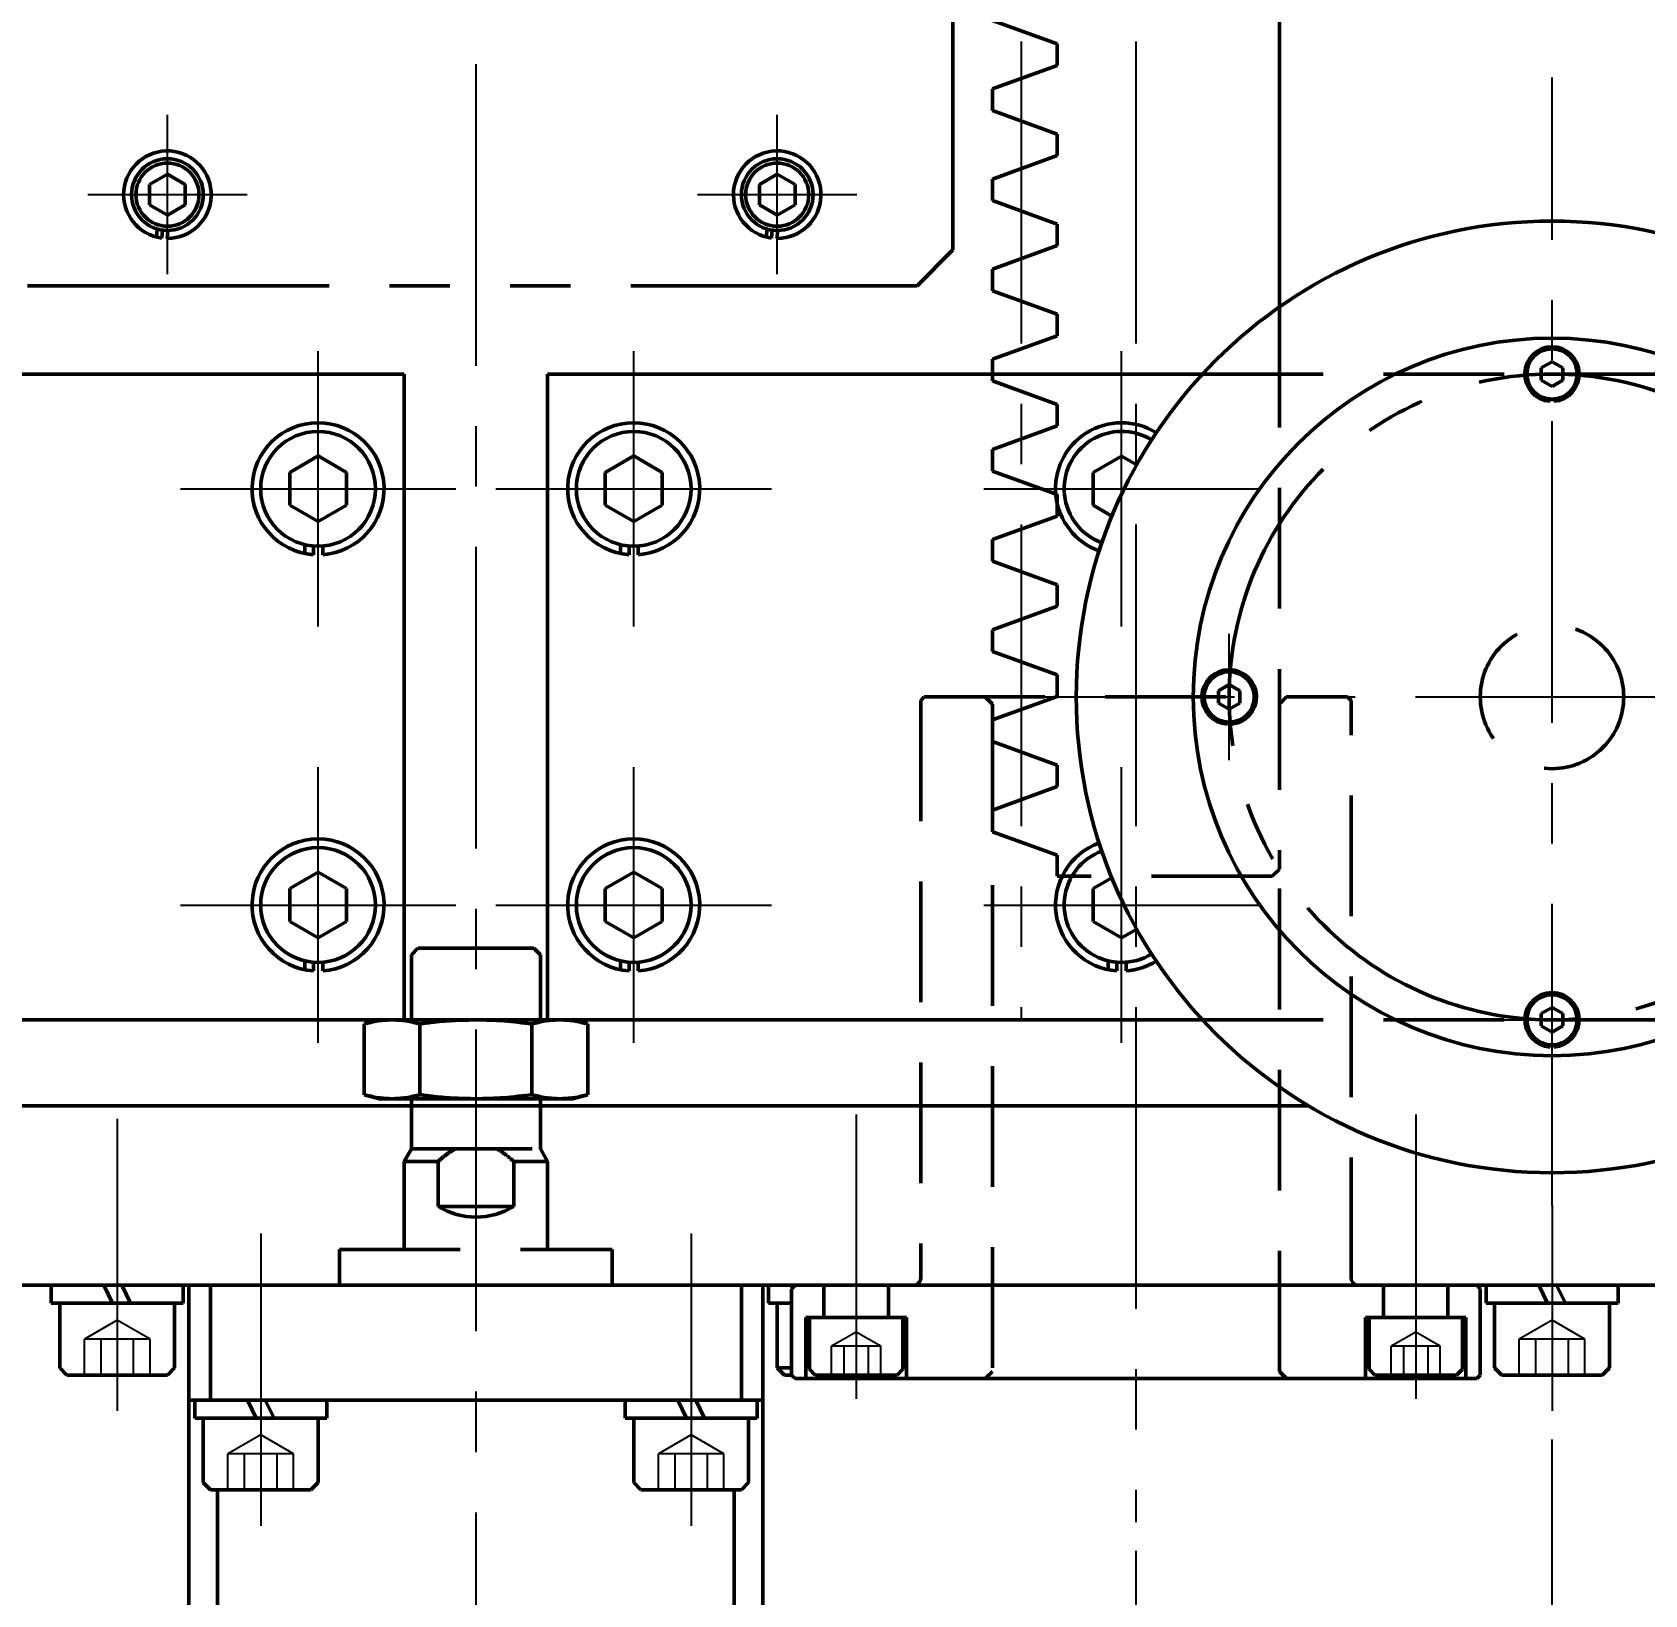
# Model space of a CAD drawing. Header units: millimetres. Extents: x 541 to 1553, y -2294 to 1811.
# Drawn here: x 973 to 1197.8, y 900.4 to 1118.2 of the extents above; entities that cross this region are included whole.
import ezdxf

# ---------------------------------------------------------------- set-up
doc = ezdxf.new("R2010")
doc.units = ezdxf.units.MM
doc.header["$LTSCALE"] = 1.324409
for name, pattern in [('CENTER', [50.8, 31.75, -6.35, 6.35, -6.35]), ('DASHED', [19.05, 12.7, -6.35]), ('PHANTOM', [63.5, 31.75, -6.35, 6.35, -6.35, 6.35, -6.35])]:
    doc.linetypes.add(name, pattern=pattern)
for name, color, linetype in [('NoLayerName_001', 7, 'Continuous'), ('NoLayerName_002', 7, 'Continuous'), ('NoLayerName_003', 7, 'Continuous')]:
    doc.layers.add(name, color=color, linetype=linetype)
doc.styles.get("Standard").update_dxf_attribs({"font": 'txt', "bigfont": 'extfont2'})
doc.dimstyles.get("Standard").update_dxf_attribs({"dimtxt": 2.5, "dimasz": 2.5, "dimexe": 1.25, "dimexo": 0.625, "dimtad": 1, "dimdec": 3, "dimzin": 0, "dimdsep": 46, "dimtxsty": 'Standard', "dimcen": 2.5, "dimadec": 0, "dimazin": 0, "dimtfac": 0.75, "dimtdec": 3, "dimtmove": 0, "dimatfit": 3, "dimfxl": 1, "dimarcsym": 0})

# ---------------------------------------------------------------- blocks, each defined once
blk = doc.blocks.new('_OPEN30')
at = {"color": 0, "linetype": 'ByBlock', "lineweight": -2}
for p, q in [((-1, 0.267949), (0, 0)), ((0, 0), (-1, -0.267949)), ((0, 0), (-1, 0))]:
    blk.add_line(p, q, dxfattribs=at)
blk = doc.blocks.new('*D535')
at = {"layer": 'Defpoints', "color": 0}
for p in [(884.86, 926.02), (1184.86, 926.02), (884.86, 556.48)]:
    blk.add_point(p, dxfattribs=at)
at = {"layer": 'NoLayerName_001', "color": 0, "linetype": 'Continuous', "lineweight": 25}
for p, q in [((884.86, 922.02), (884.86, 552.48)), ((1184.86, 922.02), (1184.86, 552.48)), ((1172.86, 556.48), (896.86, 556.48))]:
    blk.add_line(p, q, dxfattribs=at)
at = {"layer": 'NoLayerName_001', "color": 0, "lineweight": 25, "xscale": 12, "yscale": 12, "zscale": 12, "rotation": 180}
blk.add_blockref('_OPEN30', (884.86, 556.48), dxfattribs=at)
at = {"layer": 'NoLayerName_001', "color": 0, "lineweight": 25, "xscale": 12, "yscale": 12, "zscale": 12}
blk.add_blockref('_OPEN30', (1184.86, 556.48), dxfattribs=at)
at = {"layer": 'NoLayerName_001', "color": 2, "lineweight": 50, "insert": (1034.86, 572.48), "char_height": 24, "attachment_point": 5}
blk.add_mtext('\\W0.8000;\\T0.8750;300', dxfattribs=at)
blk = doc.blocks.new('*D536')
at = {"layer": 'Defpoints', "color": 0}
for p in [(942.86, 930.52), (1126.86, 910.52), (942.86, 613.26)]:
    blk.add_point(p, dxfattribs=at)
at = {"layer": 'NoLayerName_001', "color": 0, "linetype": 'Continuous', "lineweight": 25}
for p, q in [((942.86, 926.52), (942.86, 609.26)), ((1126.86, 906.52), (1126.86, 609.26)), ((1114.86, 613.26), (954.86, 613.26))]:
    blk.add_line(p, q, dxfattribs=at)
at = {"layer": 'NoLayerName_001', "color": 0, "lineweight": 25, "xscale": 12, "yscale": 12, "zscale": 12, "rotation": 180}
blk.add_blockref('_OPEN30', (942.86, 613.26), dxfattribs=at)
at = {"layer": 'NoLayerName_001', "color": 0, "lineweight": 25, "xscale": 12, "yscale": 12, "zscale": 12}
blk.add_blockref('_OPEN30', (1126.86, 613.26), dxfattribs=at)
at = {"layer": 'NoLayerName_001', "color": 2, "lineweight": 50, "insert": (1034.86, 629.26), "char_height": 24, "attachment_point": 5}
blk.add_mtext('\\W0.8000;\\T0.8750;184', dxfattribs=at)
blk = doc.blocks.new('*D537')
at = {"layer": 'Defpoints', "color": 0}
for p in [(834.86, 985.52), (1234.86, 985.52), (834.86, 501.28)]:
    blk.add_point(p, dxfattribs=at)
at = {"layer": 'NoLayerName_001', "color": 0, "linetype": 'Continuous', "lineweight": 25}
for p, q in [((834.86, 981.52), (834.86, 497.28)), ((1234.86, 981.52), (1234.86, 497.28)), ((1222.86, 501.28), (846.86, 501.28))]:
    blk.add_line(p, q, dxfattribs=at)
at = {"layer": 'NoLayerName_001', "color": 0, "lineweight": 25, "xscale": 12, "yscale": 12, "zscale": 12}
for p, rotation in [((834.86, 501.28), 180), ((1234.86, 501.28), 360)]:
    blk.add_blockref('_OPEN30', p, dxfattribs=dict(at, rotation=rotation))
at = {"layer": 'NoLayerName_001', "color": 2, "lineweight": 50, "insert": (1034.86, 517.28), "char_height": 24, "attachment_point": 5}
blk.add_mtext('\\W0.8000;\\T0.8750;400', dxfattribs=at)
blk = doc.blocks.new('*D540')
at = {"layer": 'Defpoints', "color": 0}
for p in [(764.86, 943.52), (1304.86, 943.52), (764.86, 446.15)]:
    blk.add_point(p, dxfattribs=at)
at = {"layer": 'NoLayerName_001', "color": 0, "linetype": 'Continuous', "lineweight": 25}
for p, q in [((764.86, 939.52), (764.86, 442.15)), ((1304.86, 939.52), (1304.86, 442.15)), ((1292.86, 446.15), (776.86, 446.15))]:
    blk.add_line(p, q, dxfattribs=at)
at = {"layer": 'NoLayerName_001', "color": 0, "lineweight": 25, "xscale": 12, "yscale": 12, "zscale": 12}
for p, rotation in [((764.86, 446.15), 180), ((1304.86, 446.15), 360)]:
    blk.add_blockref('_OPEN30', p, dxfattribs=dict(at, rotation=rotation))
at = {"layer": 'NoLayerName_001', "color": 2, "lineweight": 50, "insert": (1034.86, 462.15), "char_height": 24, "attachment_point": 5}
blk.add_mtext('\\W0.8000;\\T0.8750;540', dxfattribs=at)
blk = doc.blocks.new('*D543')
at = {"layer": 'Defpoints', "color": 0}
for p in [(1310.86, 943.52), (1053.86, 694.52), (1496.08, 694.52)]:
    blk.add_point(p, dxfattribs=at)
at = {"layer": 'NoLayerName_001', "color": 0, "linetype": 'Continuous', "lineweight": 25}
for p, q in [((1314.86, 943.52), (1500.08, 943.52)), ((1496.08, 931.52), (1496.08, 706.52)), ((1057.86, 694.52), (1500.08, 694.52))]:
    blk.add_line(p, q, dxfattribs=at)
at = {"layer": 'NoLayerName_001', "color": 0, "lineweight": 25, "xscale": 12, "yscale": 12, "zscale": 12}
for p, rotation in [((1496.08, 943.52), 90), ((1496.08, 694.52), 270)]:
    blk.add_blockref('_OPEN30', p, dxfattribs=dict(at, rotation=rotation))
at = {"layer": 'NoLayerName_001', "color": 2, "lineweight": 50, "insert": (1480.08, 819.02), "char_height": 24, "attachment_point": 5, "rotation": 90}
blk.add_mtext('\\W0.8000;\\T0.8750;249', dxfattribs=at)
blk = doc.blocks.new('*D550')
at = {"layer": 'Defpoints', "color": 0}
for p in [(1339.86, 1225.52), (1548.89, 1225.52), (1053.86, 694.52)]:
    blk.add_point(p, dxfattribs=at)
at = {"layer": 'NoLayerName_001', "color": 0, "linetype": 'Continuous', "lineweight": 25}
for p, q in [((1343.86, 1225.52), (1552.89, 1225.52)), ((1548.89, 706.52), (1548.89, 1213.52)), ((1057.86, 694.52), (1552.89, 694.52))]:
    blk.add_line(p, q, dxfattribs=at)
at = {"layer": 'NoLayerName_001', "color": 0, "lineweight": 25, "xscale": 12, "yscale": 12, "zscale": 12}
for p, rotation in [((1548.89, 1225.52), 90), ((1548.89, 694.52), 270)]:
    blk.add_blockref('_OPEN30', p, dxfattribs=dict(at, rotation=rotation))
at = {"layer": 'NoLayerName_001', "color": 2, "lineweight": 50, "insert": (1532.89, 960.02), "char_height": 24, "attachment_point": 5, "rotation": 90}
blk.add_mtext('\\W0.8000;\\T0.8750;531', dxfattribs=at)
blk = doc.blocks.new('JZB_0052')
at = {"layer": 'NoLayerName_001', "color": 7, "linetype": 'Continuous', "lineweight": 50}
for p, q in [((7.34, 0.17), (7.34, 1.4)), ((8.56, 0), (8.56, 1.2)), ((9.84, 0), (9.84, 1.2))]:
    blk.add_line(p, q, dxfattribs=at)
blk.add_arc((9.2, 9.18), 9.2, 273.9911, 266.0089, dxfattribs=at)
blk = doc.blocks.new('JZB_0053')
at = {"layer": 'NoLayerName_001', "color": 7, "linetype": 'Continuous', "lineweight": 50}
for p, q in [((7.34, 0.17), (7.34, 1.4)), ((8.56, 0), (8.56, 1.2)), ((9.84, 0), (9.84, 1.2))]:
    blk.add_line(p, q, dxfattribs=at)
for start, end in [(109.8051, 266.0089), (273.9911, 301.7869)]:
    blk.add_arc((9.2, 9.18), 9.2, start, end, dxfattribs=at)
blk = doc.blocks.new('JZB_0054')
at = {"layer": 'NoLayerName_001', "color": 7, "linetype": 'Continuous', "lineweight": 50}
for p, q in [((7.34, 0.17), (7.34, 1.4)), ((8.56, 0), (8.56, 1.2)), ((9.84, 0), (9.84, 1.2))]:
    blk.add_line(p, q, dxfattribs=at)
blk.add_arc((9.2, 9.18), 9.2, 273.9911, 266.0089, dxfattribs=at)
blk = doc.blocks.new('JZB_0055')
at = {"layer": 'NoLayerName_001', "color": 7, "linetype": 'Continuous', "lineweight": 50}
blk.add_arc((9.2, 8.66), 9.2, 58.2131, 250.1949, dxfattribs=at)
blk = doc.blocks.new('JZB_0057')
at = {"layer": 'NoLayerName_001', "color": 7, "linetype": 'Continuous', "lineweight": 50}
for p, q in [((7.34, 0.17), (7.34, 1.4)), ((8.56, 0), (8.56, 1.2)), ((9.84, 0), (9.84, 1.2))]:
    blk.add_line(p, q, dxfattribs=at)
blk.add_arc((9.2, 9.18), 9.2, 273.9911, 266.0089, dxfattribs=at)
blk = doc.blocks.new('JZB_0059')
at = {"layer": 'NoLayerName_001', "color": 7, "linetype": 'Continuous', "lineweight": 50}
for p, q in [((7.34, 0.17), (7.34, 1.4)), ((8.56, 0), (8.56, 1.2)), ((9.84, 0), (9.84, 1.2))]:
    blk.add_line(p, q, dxfattribs=at)
blk.add_arc((9.2, 9.18), 9.2, 273.9911, 266.0089, dxfattribs=at)
blk = doc.blocks.new('JZB_0061')
at = {"layer": 'NoLayerName_001', "color": 7, "linetype": 'Continuous', "lineweight": 50}
for p, q in [((0, 2.5), (0, 0)), ((0, 0), (3.2, 0))]:
    blk.add_line(p, q, dxfattribs=at)
blk = doc.blocks.new('JZB_0062')
at = {"layer": 'NoLayerName_001', "color": 7, "linetype": 'Continuous', "lineweight": 50}
for p, q in [((0, 10), (0, 1)), ((0, 1), (2, 1)), ((0, 1), (1, 0)), ((1, 0), (2, 0))]:
    blk.add_line(p, q, dxfattribs=at)
blk = doc.blocks.new('JZB_0067')
at = {"layer": 'NoLayerName_001', "color": 7, "linetype": 'Continuous', "lineweight": 50}
for p, q in [((8, 12.58), (4.04, 10.29)), ((11.96, 10.29), (8, 12.58)), ((4.04, 10.29), (4.04, 5.71)), ((11.96, 5.71), (11.96, 10.29)), ((4.04, 5.71), (8, 3.43)), ((8, 3.43), (11.96, 5.71))]:
    blk.add_line(p, q, dxfattribs=at)
blk.add_circle((8, 8), 8, dxfattribs=at)
blk = doc.blocks.new('JZB_0068')
at = {"layer": 'NoLayerName_001', "color": 7, "linetype": 'Continuous', "lineweight": 50}
for p, q in [((8, 12.58), (4.04, 10.29)), ((11.96, 10.29), (8, 12.58)), ((4.04, 10.29), (4.04, 5.71)), ((11.96, 5.71), (11.96, 10.29)), ((4.04, 5.71), (8, 3.43)), ((8, 3.43), (11.96, 5.71))]:
    blk.add_line(p, q, dxfattribs=at)
blk.add_circle((8, 8), 8, dxfattribs=at)
blk = doc.blocks.new('JZB_0069')
at = {"layer": 'NoLayerName_001', "color": 7, "linetype": 'Continuous', "lineweight": 50}
for p, q in [((8, 12.58), (4.04, 10.29)), ((11.96, 10.29), (8, 12.58)), ((4.04, 10.29), (4.04, 5.71)), ((11.96, 5.71), (11.96, 10.29)), ((4.04, 5.71), (8, 3.43)), ((8, 3.43), (11.96, 5.71))]:
    blk.add_line(p, q, dxfattribs=at)
blk.add_circle((8, 8), 8, dxfattribs=at)
blk = doc.blocks.new('JZB_0070')
at = {"layer": 'NoLayerName_001', "color": 7, "linetype": 'Continuous', "lineweight": 50}
for p, q in [((8, 12.58), (4.04, 10.29)), ((11.96, 10.29), (8, 12.58)), ((4.04, 10.29), (4.04, 5.71)), ((11.96, 5.71), (11.96, 10.29)), ((4.04, 5.71), (8, 3.43)), ((8, 3.43), (11.96, 5.71))]:
    blk.add_line(p, q, dxfattribs=at)
blk.add_circle((8, 8), 8, dxfattribs=at)
blk = doc.blocks.new('JZB_0071')
at = {"layer": 'NoLayerName_001', "color": 7, "linetype": 'Continuous', "lineweight": 50}
for p, q in [((8, 12.09), (4.04, 9.8)), ((10.11, 10.87), (8, 12.09)), ((4.04, 9.8), (4.04, 5.23)), ((4.04, 5.23), (6.66, 3.72))]:
    blk.add_line(p, q, dxfattribs=at)
blk.add_arc((8, 7.52), 8, 58.4263, 249.9816, dxfattribs=at)
blk = doc.blocks.new('JZB_0072')
at = {"layer": 'NoLayerName_001', "color": 7, "linetype": 'Continuous', "lineweight": 50}
for p, q in [((6.66, 11.8), (4.04, 10.29)), ((4.04, 10.29), (4.04, 5.71)), ((4.04, 5.71), (8, 3.43)), ((8, 3.43), (10.11, 4.65))]:
    blk.add_line(p, q, dxfattribs=at)
blk.add_arc((8, 8), 8, 110.0184, 301.5737, dxfattribs=at)
blk = doc.blocks.new('JZB_0097')
at = {"layer": 'NoLayerName_001', "color": 7, "linetype": 'Continuous', "lineweight": 50}
for p, q in [((3.06, 0.06), (3.06, 0.37)), ((3.54, 0), (3.54, 0.3)), ((4.06, 0), (4.06, 0.3))]:
    blk.add_line(p, q, dxfattribs=at)
blk.add_arc((3.8, 3.79), 3.8, 273.8649, 266.1351, dxfattribs=at)
blk = doc.blocks.new('JZB_0104')
at = {"layer": 'NoLayerName_001', "color": 7, "linetype": 'Continuous', "lineweight": 50}
for p, q in [((3.5, 5.22), (2.01, 4.36)), ((4.99, 4.36), (3.5, 5.22)), ((2.01, 4.36), (2.01, 2.64)), ((2.01, 2.64), (3.5, 1.78)), ((3.5, 1.78), (4.99, 2.64)), ((4.99, 2.64), (4.99, 4.36))]:
    blk.add_line(p, q, dxfattribs=at)
blk.add_circle((3.5, 3.5), 3.5, dxfattribs=at)
blk = doc.blocks.new('JZB_0108')
at = {"layer": 'NoLayerName_001', "color": 7, "linetype": 'Continuous', "lineweight": 50}
for p, q in [((3.06, 0.06), (3.06, 0.37)), ((3.54, 0), (3.54, 0.3)), ((4.06, 0), (4.06, 0.3))]:
    blk.add_line(p, q, dxfattribs=at)
blk.add_arc((3.8, 3.79), 3.8, 273.8649, 266.1351, dxfattribs=at)
blk = doc.blocks.new('JZB_0110')
at = {"layer": 'NoLayerName_001', "color": 7, "linetype": 'Continuous', "lineweight": 50}
for p, q in [((3.06, 0.06), (3.06, 0.37)), ((3.54, 0), (3.54, 0.3)), ((4.06, 0), (4.06, 0.3))]:
    blk.add_line(p, q, dxfattribs=at)
blk.add_arc((3.8, 3.79), 3.8, 273.8649, 266.1351, dxfattribs=at)
blk = doc.blocks.new('JZB_0111')
at = {"layer": 'NoLayerName_001', "color": 7, "linetype": 'Continuous', "lineweight": 50}
for p, q in [((3.5, 5.22), (2.01, 4.36)), ((4.99, 4.36), (3.5, 5.22)), ((2.01, 4.36), (2.01, 2.64)), ((2.01, 2.64), (3.5, 1.78)), ((3.5, 1.78), (4.99, 2.64)), ((4.99, 2.64), (4.99, 4.36))]:
    blk.add_line(p, q, dxfattribs=at)
blk.add_circle((3.5, 3.5), 3.5, dxfattribs=at)
blk = doc.blocks.new('JZB_0112')
at = {"layer": 'NoLayerName_001', "color": 7, "linetype": 'Continuous', "lineweight": 50}
for p, q in [((3.5, 5.22), (2.01, 4.36)), ((4.99, 4.36), (3.5, 5.22)), ((2.01, 4.36), (2.01, 2.64)), ((2.01, 2.64), (3.5, 1.78)), ((3.5, 1.78), (4.99, 2.64)), ((4.99, 2.64), (4.99, 4.36))]:
    blk.add_line(p, q, dxfattribs=at)
blk.add_circle((3.5, 3.5), 3.5, dxfattribs=at)
blk = doc.blocks.new('JZB_0114')
at = {"layer": 'NoLayerName_001', "color": 7, "linetype": 'Continuous', "lineweight": 50}
blk.add_circle((50, 50), 50, dxfattribs=at)
blk = doc.blocks.new('JZB_0147')
at = {"layer": 'NoLayerName_001', "color": 7, "linetype": 'Continuous', "lineweight": 50}
for p, q in [((386.11, 25), (153.89, 25)), ((540, 0), (0, 0))]:
    blk.add_line(p, q, dxfattribs=at)
blk = doc.blocks.new('JZB_0152')
at = {"layer": 'NoLayerName_002', "color": 7, "linetype": 'Continuous', "lineweight": 50}
blk.add_circle((66.31, 66.31), 66.31, dxfattribs=at)
blk = doc.blocks.new('JZB_0161')
at = {"layer": 'NoLayerName_003', "color": 7, "linetype": 'Continuous', "lineweight": 50}
for p, q in [((40, 79.35), (40, 370.65)), ((0, 119.29), (9, 116.01)), ((9, 116.01), (9, 113.01)), ((0, 109.74), (9, 113.01)), ((0, 109.74), (0, 106.72)), ((0, 106.72), (9, 103.45)), ((9, 103.45), (9, 100.45)), ((0, 97.17), (9, 100.45)), ((0, 97.17), (0, 94.16)), ((0, 94.16), (9, 90.88)), ((9, 90.88), (9, 87.89)), ((0, 84.61), (9, 87.89)), ((0, 84.61), (0, 81.6)), ((0, 81.6), (9, 78.32)), ((9, 78.32), (9, 75.32)), ((0, 72.05), (9, 75.32)), ((0, 70), (0, 72.05))]:
    blk.add_line(p, q, dxfattribs=at)
at = {"layer": 'NoLayerName_003', "color": 3, "linetype": 'DASHED', "lineweight": 50}
for p, q in [((40, 79.35), (40, 1)), ((0, 70), (0, 69.03)), ((0, 69.03), (9, 65.76)), ((9, 65.76), (9, 62.76)), ((0, 59.48), (9, 62.76)), ((0, 59.48), (0, 56.47)), ((0, 56.47), (9, 53.19)), ((9, 53.19), (9, 50.2)), ((0, 46.92), (9, 50.2)), ((0, 46.92), (0, 43.91)), ((0, 43.91), (9, 40.63)), ((9, 40.63), (9, 37.63)), ((0, 34.36), (9, 37.63)), ((0, 34.36), (0, 31.34)), ((0, 31.34), (9, 28.07)), ((9, 28.07), (9, 25.07)), ((0, 21.79), (9, 25.07)), ((0, 21.79), (0, 18.78)), ((0, 18.78), (9, 15.5)), ((9, 15.5), (9, 12.51)), ((0, 9.23), (9, 12.51)), ((0, 9.23), (0, 6.22)), ((0, 6.22), (9, 2.94)), ((9, 0), (9, 2.94)), ((39, 0), (9, 0)), ((39, 0), (40, 1))]:
    blk.add_line(p, q, dxfattribs=at)
blk = doc.blocks.new('JZB_0163')
at = {"layer": 'NoLayerName_003', "color": 3, "linetype": 'DASHED', "lineweight": 50}
for p, q in [((37.88, 296), (36.96, 295.08)), ((36.96, 295.08), (36.96, 286)), ((37.88, 296), (54.04, 296)), ((54.96, 295.08), (54.04, 296)), ((54.96, 286), (54.96, 295.08)), ((36.96, 274), (36.96, 268)), ((54.96, 274), (54.96, 268)), ((36.96, 268), (35.96, 266.27)), ((36.96, 268), (54.96, 268)), ((55.96, 266.27), (54.96, 268)), ((35.96, 266.27), (35.96, 254)), ((40.69, 266.27), (35.96, 266.27)), ((40.69, 266.27), (40.69, 260)), ((55.96, 266.27), (51.23, 266.27)), ((51.23, 260), (51.23, 266.27)), ((55.96, 254), (55.96, 266.27)), ((40.69, 260), (51.23, 260)), ((26.96, 254), (26.96, 249)), ((26.96, 254), (64.96, 254)), ((64.96, 249), (64.96, 254))]:
    blk.add_line(p, q, dxfattribs=at)
at = {"layer": 'NoLayerName_003', "color": 7, "linetype": 'Continuous', "lineweight": 50}
for p, q in [((32.46, 286), (30.37, 285.44)), ((59.46, 286), (32.46, 286)), ((61.55, 285.44), (59.46, 286)), ((30.37, 285.44), (30.37, 275.56)), ((38.16, 285.44), (38.16, 275.56)), ((53.75, 285.44), (53.75, 275.56)), ((61.55, 285.44), (61.55, 275.56)), ((30.37, 275.56), (32.46, 275)), ((59.46, 275), (32.46, 275)), ((36.96, 274), (36.96, 275)), ((54.96, 274), (54.96, 275)), ((59.46, 275), (61.55, 275.56)), ((5.96, 203), (5.96, 249)), ((8.96, 233), (8.96, 249)), ((82.96, 233), (82.96, 249)), ((85.96, 203), (85.96, 249)), ((5.96, 233), (85.96, 233)), ((9.96, 203), (9.96, 220.5)), ((81.96, 203), (81.96, 220.5))]:
    blk.add_line(p, q, dxfattribs=at)
at = {"layer": 'NoLayerName_003', "color": 3, "linetype": 'DASHED', "lineweight": 50}
blk.add_arc((45.96, 268.5), 10, 238.2117, 301.7883, dxfattribs=at)
at = {"layer": 'NoLayerName_003', "color": 7, "linetype": 'Continuous', "lineweight": 50}
for points, start_tangent, end_tangent in [([(30.37, 285.44), (32.31, 285.85), (33.29, 285.96), (34.27, 286)], (0.978324, 0.207078), (0.999246, 0.038838)), ([(34.27, 286), (35.24, 285.96), (36.22, 285.85), (38.16, 285.44)], (0.999252, -0.038665), (0.97838, -0.206814)), ([(38.16, 285.44), (40.11, 285.68), (43.03, 285.92), (45.96, 286)], (0.9928, 0.119781), (0.999586, 0.028761)), ([(45.96, 286), (47.91, 285.96), (49.86, 285.85), (53.75, 285.44)], (0.999813, -0.019343), (0.994461, -0.105107)), ([(53.75, 285.44), (55.69, 285.85), (56.67, 285.96), (57.65, 286)], (0.978324, 0.207078), (0.999246, 0.038838)), ([(57.65, 286), (58.62, 285.96), (59.6, 285.85), (61.55, 285.44)], (0.999252, -0.038665), (0.97838, -0.206814)), ([(34.27, 275), (33.29, 275.04), (32.32, 275.15), (30.37, 275.56)], (-0.999252, 0.038665), (-0.97838, 0.206814)), ([(38.16, 275.56), (36.22, 275.15), (35.25, 275.04), (34.27, 275)], (-0.978324, -0.207078), (-0.999246, -0.038838)), ([(45.96, 275), (43.03, 275.08), (40.11, 275.32), (38.16, 275.56)], (-0.999589, 0.028681), (-0.9928, 0.119781)), ([(53.75, 275.56), (49.87, 275.15), (47.92, 275.04), (45.96, 275)], (-0.994446, -0.105245), (-0.999811, -0.01943)), ([(57.65, 275), (56.67, 275.04), (55.7, 275.15), (53.75, 275.56)], (-0.999252, 0.038665), (-0.97838, 0.206814)), ([(61.55, 275.56), (59.61, 275.15), (58.63, 275.04), (57.65, 275)], (-0.978324, -0.207078), (-0.999246, -0.038838))]:
    blk.add_spline(points, degree=3, dxfattribs=dict(at, start_tangent=start_tangent, end_tangent=end_tangent))
at = {"layer": 'NoLayerName_003', "color": 3, "linetype": 'DASHED', "lineweight": 50}
for points, start_tangent, end_tangent in [([(43, 268), (42.26, 267.53), (41.46, 266.93), (40.69, 266.27)], (-0.845774, -0.533541), (-0.757259, -0.653115)), ([(51.23, 266.27), (49.92, 267.35), (48.92, 268)], (-0.771418, 0.636328), (-0.83765, 0.546208))]:
    blk.add_spline(points, degree=3, dxfattribs=dict(at, start_tangent=start_tangent, end_tangent=end_tangent))
blk = doc.blocks.new('JZB_0166')
at = {"layer": 'NoLayerName_001', "color": 7, "linetype": 'Continuous', "lineweight": 50}
for p, q in [((0, 0), (0, 90)), ((91.29, 90), (0, 90)), ((91.29, 0), (0, 0))]:
    blk.add_line(p, q, dxfattribs=at)
at = {"layer": 'NoLayerName_001', "color": 3, "linetype": 'DASHED', "lineweight": 50}
for p, q in [((91.29, 90), (160, 90)), ((175, 75), (160, 90)), ((175, 75), (175, 15)), ((160, 0), (175, 15)), ((91.29, 0), (160, 0))]:
    blk.add_line(p, q, dxfattribs=at)
blk.add_circle((140, 45), 10, dxfattribs=at)
blk = doc.blocks.new('JZB_0167')
at = {"layer": 'NoLayerName_001', "color": 3, "linetype": 'DASHED', "lineweight": 50}
for p, q in [((15, 90), (0, 75)), ((83.71, 90), (15, 90)), ((0, 15), (0, 75)), ((0, 15), (15, 0)), ((83.71, 0), (15, 0))]:
    blk.add_line(p, q, dxfattribs=at)
at = {"layer": 'NoLayerName_001', "color": 7, "linetype": 'Continuous', "lineweight": 50}
for p, q in [((83.71, 90), (175, 90)), ((175, 90), (175, 0)), ((83.71, 0), (175, 0))]:
    blk.add_line(p, q, dxfattribs=at)
at = {"layer": 'NoLayerName_001', "color": 3, "linetype": 'DASHED', "lineweight": 50}
blk.add_circle((35, 45), 10, dxfattribs=at)
blk = doc.blocks.new('JZB_0213')
at = {"layer": 'NoLayerName_001', "color": 4, "linetype": 'CENTER', "lineweight": 25}
blk.add_line((8, 40.7), (8, 0), dxfattribs=at)
at = {"layer": 'NoLayerName_001', "color": 7, "linetype": 'Continuous', "lineweight": 50}
for p, q in [((0, 15), (0, 6)), ((16, 15), (0, 15)), ((16, 15), (16, 6)), ((0, 6), (1, 5)), ((15, 5), (1, 5)), ((16, 6), (15, 5))]:
    blk.add_line(p, q, dxfattribs=at)
at = {"layer": 'NoLayerName_001', "color": 3, "linetype": 'DASHED', "lineweight": 25}
for p, q in [((8, 12.64), (3.43, 10)), ((12.58, 10), (8, 12.64)), ((12.58, 10), (3.43, 10)), ((3.43, 5), (3.43, 10)), ((5.71, 10), (5.71, 5)), ((10.29, 5), (10.29, 10)), ((12.58, 5), (12.58, 10))]:
    blk.add_line(p, q, dxfattribs=at)
blk = doc.blocks.new('JZB_0214')
at = {"layer": 'NoLayerName_001', "color": 7, "linetype": 'Continuous', "lineweight": 50}
for p, q in [((0, 2.5), (0, 0)), ((8.56, 0), (7.34, 2.5)), ((9.84, 2.5), (11.06, 0)), ((18.4, 0), (18.4, 2.5)), ((0, 0), (1.2, 0)), ((17.2, 0), (18.4, 0))]:
    blk.add_line(p, q, dxfattribs=at)
blk = doc.blocks.new('JZB_0215')
at = {"layer": 'NoLayerName_001', "color": 4, "linetype": 'CENTER', "lineweight": 25}
blk.add_line((8, 40.7), (8, 0), dxfattribs=at)
at = {"layer": 'NoLayerName_001', "color": 7, "linetype": 'Continuous', "lineweight": 50}
for p, q in [((0, 15), (0, 6)), ((16, 15), (0, 15)), ((16, 15), (16, 6)), ((0, 6), (1, 5)), ((15, 5), (1, 5)), ((16, 6), (15, 5))]:
    blk.add_line(p, q, dxfattribs=at)
at = {"layer": 'NoLayerName_001', "color": 3, "linetype": 'DASHED', "lineweight": 25}
for p, q in [((8, 12.64), (3.43, 10)), ((12.58, 10), (8, 12.64)), ((12.58, 10), (3.43, 10)), ((3.43, 5), (3.43, 10)), ((5.71, 10), (5.71, 5)), ((10.29, 5), (10.29, 10)), ((12.58, 5), (12.58, 10))]:
    blk.add_line(p, q, dxfattribs=at)
blk = doc.blocks.new('JZB_0216')
at = {"layer": 'NoLayerName_001', "color": 7, "linetype": 'Continuous', "lineweight": 50}
for p, q in [((0, 2.5), (0, 0)), ((8.56, 0), (7.34, 2.5)), ((9.84, 2.5), (11.06, 0)), ((18.4, 0), (18.4, 2.5)), ((0, 0), (1.2, 0)), ((17.2, 0), (18.4, 0))]:
    blk.add_line(p, q, dxfattribs=at)
blk = doc.blocks.new('JZB_0217')
at = {"layer": 'NoLayerName_001', "color": 4, "linetype": 'CENTER', "lineweight": 25}
blk.add_line((8, 40.7), (8, 0), dxfattribs=at)
at = {"layer": 'NoLayerName_001', "color": 7, "linetype": 'Continuous', "lineweight": 50}
for p, q in [((0, 15), (0, 6)), ((16, 15), (0, 15)), ((16, 15), (16, 6)), ((0, 6), (1, 5)), ((15, 5), (1, 5)), ((16, 6), (15, 5))]:
    blk.add_line(p, q, dxfattribs=at)
at = {"layer": 'NoLayerName_001', "color": 3, "linetype": 'DASHED', "lineweight": 25}
for p, q in [((8, 12.64), (3.43, 10)), ((12.58, 10), (8, 12.64)), ((12.58, 10), (3.43, 10)), ((3.43, 5), (3.43, 10)), ((5.71, 10), (5.71, 5)), ((10.29, 5), (10.29, 10)), ((12.58, 5), (12.58, 10))]:
    blk.add_line(p, q, dxfattribs=at)
blk = doc.blocks.new('JZB_0218')
at = {"layer": 'NoLayerName_001', "color": 7, "linetype": 'Continuous', "lineweight": 50}
for p, q in [((0, 2.5), (0, 0)), ((8.56, 0), (7.34, 2.5)), ((9.84, 2.5), (11.06, 0)), ((18.4, 0), (18.4, 2.5)), ((0, 0), (1.2, 0)), ((17.2, 0), (18.4, 0))]:
    blk.add_line(p, q, dxfattribs=at)
blk = doc.blocks.new('JZB_0219')
at = {"layer": 'NoLayerName_001', "color": 4, "linetype": 'CENTER', "lineweight": 25}
blk.add_line((8, 28.62), (8, 0), dxfattribs=at)
at = {"layer": 'NoLayerName_001', "color": 7, "linetype": 'Continuous', "lineweight": 50}
for p, q in [((0, 15), (0, 6)), ((16, 15), (0, 15)), ((16, 15), (16, 6)), ((0, 6), (1, 5)), ((15, 5), (1, 5)), ((16, 6), (15, 5))]:
    blk.add_line(p, q, dxfattribs=at)
at = {"layer": 'NoLayerName_001', "color": 3, "linetype": 'DASHED', "lineweight": 25}
for p, q in [((8, 12.64), (3.43, 10)), ((12.58, 10), (8, 12.64)), ((12.58, 10), (3.43, 10)), ((3.43, 5), (3.43, 10)), ((5.71, 10), (5.71, 5)), ((10.29, 5), (10.29, 10)), ((12.58, 5), (12.58, 10))]:
    blk.add_line(p, q, dxfattribs=at)
blk = doc.blocks.new('JZB_0220')
at = {"layer": 'NoLayerName_001', "color": 7, "linetype": 'Continuous', "lineweight": 50}
for p, q in [((0, 2.5), (0, 0)), ((8.56, 0), (7.34, 2.5)), ((9.84, 2.5), (11.06, 0)), ((18.4, 0), (18.4, 2.5)), ((0, 0), (1.2, 0)), ((17.2, 0), (18.4, 0))]:
    blk.add_line(p, q, dxfattribs=at)
blk = doc.blocks.new('JZB_0234')
at = {"layer": 'NoLayerName_003', "color": 3, "linetype": 'DASHED', "lineweight": 50}
for p, q in [((18.5, 95), (18, 94.5)), ((18, 94.5), (18, 14)), ((18.5, 95), (77.5, 95)), ((27, 95), (28, 94)), ((68, 94), (69, 95)), ((78, 94.5), (77.5, 95)), ((78, 14), (78, 94.5)), ((28, 94), (28, 1)), ((68, 1), (68, 71)), ((28, 1), (27, 0)), ((69, 0), (68, 1))]:
    blk.add_line(p, q, dxfattribs=at)
at = {"layer": 'NoLayerName_003', "color": 7, "linetype": 'Continuous', "lineweight": 50}
for p, q in [((0.5, 13), (0, 12.5)), ((0, 12.5), (0, 0.5)), ((0.5, 13), (95.5, 13)), ((96, 12.5), (95.5, 13)), ((96, 0.5), (96, 12.5)), ((0, 0.5), (0.5, 0)), ((0.5, 0), (95.5, 0)), ((95.5, 0), (96, 0.5))]:
    blk.add_line(p, q, dxfattribs=at)
at = {"layer": 'NoLayerName_003', "color": 3, "linetype": 'Continuous', "lineweight": 50}
blk.add_arc((17, 14), 1, 270, 0, dxfattribs=at)
at = {"layer": 'NoLayerName_003', "color": 3, "linetype": 'DASHED', "lineweight": 50}
blk.add_arc((79, 14), 1, 180, 270, dxfattribs=at)
blk = doc.blocks.new('JZB_0237')
at = {"layer": 'NoLayerName_003', "color": 3, "linetype": 'DASHED', "lineweight": 50}
for p, q in [((2.5, 13), (2.5, 8.5)), ((11.5, 8.5), (11.5, 13)), ((0, 8.5), (0, 0)), ((14, 8.5), (0, 8.5)), ((14, 0), (14, 8.5))]:
    blk.add_line(p, q, dxfattribs=at)
blk = doc.blocks.new('JZB_0238')
at = {"layer": 'NoLayerName_003', "color": 3, "linetype": 'DASHED', "lineweight": 50}
for p, q in [((2.5, 13), (2.5, 8.5)), ((11.5, 8.5), (11.5, 13)), ((0, 8.5), (0, 0)), ((14, 8.5), (0, 8.5)), ((14, 0), (14, 8.5))]:
    blk.add_line(p, q, dxfattribs=at)
blk = doc.blocks.new('JZB_0239')
at = {"layer": 'NoLayerName_001', "color": 4, "linetype": 'CENTER', "lineweight": 25}
blk.add_line((6.5, 39.6), (6.5, 0), dxfattribs=at)
at = {"layer": 'NoLayerName_001', "color": 3, "linetype": 'DASHED', "lineweight": 50}
for p, q in [((0, 11.3), (0, 4.1)), ((13, 11.3), (13, 4.1)), ((0, 4.1), (0.8, 3.3)), ((12.2, 3.3), (0.8, 3.3)), ((13, 4.1), (12.2, 3.3))]:
    blk.add_line(p, q, dxfattribs=at)
at = {"layer": 'NoLayerName_001', "color": 3, "linetype": 'DASHED', "lineweight": 25}
for p, q in [((6.5, 9.28), (3.07, 7.3)), ((9.93, 7.3), (6.5, 9.28)), ((3.07, 3.3), (3.07, 7.3)), ((9.93, 7.3), (3.07, 7.3)), ((4.79, 7.3), (4.79, 3.3)), ((8.22, 3.3), (8.22, 7.3)), ((9.93, 3.3), (9.93, 7.3))]:
    blk.add_line(p, q, dxfattribs=at)
blk = doc.blocks.new('JZB_0240')
at = {"layer": 'NoLayerName_001', "color": 4, "linetype": 'CENTER', "lineweight": 25}
blk.add_line((6.5, 39.6), (6.5, 0), dxfattribs=at)
at = {"layer": 'NoLayerName_001', "color": 3, "linetype": 'DASHED', "lineweight": 50}
for p, q in [((0, 11.3), (0, 4.1)), ((13, 11.3), (13, 4.1)), ((0, 4.1), (0.8, 3.3)), ((12.2, 3.3), (0.8, 3.3)), ((13, 4.1), (12.2, 3.3))]:
    blk.add_line(p, q, dxfattribs=at)
at = {"layer": 'NoLayerName_001', "color": 3, "linetype": 'DASHED', "lineweight": 25}
for p, q in [((6.5, 9.28), (3.07, 7.3)), ((9.93, 7.3), (6.5, 9.28)), ((9.93, 7.3), (3.07, 7.3)), ((3.07, 3.3), (3.07, 7.3)), ((4.78, 7.3), (4.78, 3.3)), ((8.21, 3.3), (8.21, 7.3)), ((9.93, 3.3), (9.93, 7.3))]:
    blk.add_line(p, q, dxfattribs=at)
blk = doc.blocks.new('JZB_0258')
at = {"layer": 'NoLayerName_001', "color": 7, "linetype": 'Continuous', "lineweight": 50}
for p, q in [((4.59, 0.19), (4.67, 1.31)), ((5.32, 0.05), (5.39, 1.15)), ((6.08, 0), (6.15, 1.1))]:
    blk.add_line(p, q, dxfattribs=at)
blk.add_arc((6.1, 6.1), 6.1, 269.8343, 262.6121, dxfattribs=at)
blk = doc.blocks.new('JZB_0259')
at = {"layer": 'NoLayerName_001', "color": 7, "linetype": 'Continuous', "lineweight": 50}
for p, q in [((5, 7.86), (2.52, 6.43)), ((7.48, 6.43), (5, 7.86)), ((2.52, 6.43), (2.52, 3.57)), ((7.48, 3.57), (7.48, 6.43)), ((2.52, 3.57), (5, 2.14)), ((5, 2.14), (7.48, 3.57))]:
    blk.add_line(p, q, dxfattribs=at)
for radius in [5, 4.4]:
    blk.add_circle((5, 5), radius, dxfattribs=at)
blk = doc.blocks.new('JZB_0260')
at = {"layer": 'NoLayerName_001', "color": 7, "linetype": 'Continuous', "lineweight": 50}
for p, q in [((4.59, 0.19), (4.67, 1.31)), ((5.32, 0.05), (5.39, 1.15)), ((6.08, 0), (6.15, 1.1))]:
    blk.add_line(p, q, dxfattribs=at)
blk.add_arc((6.1, 6.1), 6.1, 269.8343, 262.6121, dxfattribs=at)
blk = doc.blocks.new('JZB_0261')
at = {"layer": 'NoLayerName_001', "color": 7, "linetype": 'Continuous', "lineweight": 50}
for p, q in [((5, 7.86), (2.52, 6.43)), ((7.48, 6.43), (5, 7.86)), ((2.52, 6.43), (2.52, 3.57)), ((7.48, 3.57), (7.48, 6.43)), ((2.52, 3.57), (5, 2.14)), ((5, 2.14), (7.48, 3.57))]:
    blk.add_line(p, q, dxfattribs=at)
for radius in [5, 4.4]:
    blk.add_circle((5, 5), radius, dxfattribs=at)
blk = doc.blocks.new('JZB_0262')
at = {"layer": 'NoLayerName_001', "color": 3, "linetype": 'PHANTOM', "lineweight": 50}
for p, q in [((191.3, 5), (191.3, 42.7)), ((186.3, 0), (191.3, 5)), ((62.3, 0), (186.3, 0))]:
    blk.add_line(p, q, dxfattribs=at)

msp = doc.modelspace()

# ---------------------------------------------------------------- linework, layer by layer
at = {"layer": 'NoLayerName_001', "color": 4, "linetype": 'CENTER', "lineweight": 25}
for p, q in [((1034.8643, 1786.5203), (1034.8643, 664.5203)), ((1110.8643, 1520.5203), (1110.8643, 980.5203)), ((1126.8643, 1520.5203), (1126.8643, 910.5203)), ((1184.8643, 954.6439), (1184.8643, 1111.8351)), ((991.8643, 1084.4203), (991.8643, 1106.6203)), ((1076.8643, 1084.4203), (1076.8643, 1106.6203)), ((980.7643, 1095.5203), (1002.9643, 1095.5203)), ((1065.7643, 1095.5203), (1087.9643, 1095.5203)), ((1012.8643, 1035.3203), (1012.8643, 1073.7203)), ((1056.8643, 1035.3203), (1056.8643, 1073.7203)), ((1124.8643, 1035.3203), (1124.8643, 1073.7203)), ((993.6643, 1054.5203), (1032.0643, 1054.5203)), ((1037.6643, 1054.5203), (1076.0643, 1054.5203)), ((1105.6643, 1054.5203), (1144.0643, 1054.5203)), ((1139.8643, 1016.7203), (1139.8643, 1034.3203)), ((1098.5494, 1025.5203), (1325.8643, 1025.5203)), ((1012.8643, 977.3203), (1012.8643, 1015.7203)), ((1056.8643, 977.3203), (1056.8643, 1015.7203)), ((1124.8643, 977.3203), (1124.8643, 1015.7203)), ((993.6643, 996.5203), (1032.0643, 996.5203)), ((1037.6643, 996.5203), (1076.0643, 996.5203)), ((1105.6643, 996.5203), (1144.0643, 996.5203)), ((1176.0643, 980.5203), (1193.6643, 980.5203))]:
    msp.add_line(p, q, dxfattribs=at)
at = {"layer": 'NoLayerName_001', "color": 4, "linetype": 'CENTER', "lineweight": 50}
msp.add_circle((1184.8643, 1025.5203), 45, dxfattribs=at)

# ---------------------------------------------------------------- block references
at = {"layer": 'NoLayerName_001'}
for name, p in [('JZB_0161', (1106.8643, 1000.5203)), ('JZB_0262', (910.0643, 1082.8203)), ('JZB_0258', (985.7643, 1089.4203)), ('JZB_0260', (1070.7643, 1089.4203)), ('JZB_0259', (986.8643, 1090.5203)), ('JZB_0261', (1071.8643, 1090.5203)), ('JZB_0152', (1118.5494, 959.2054)), ('JZB_0114', (1134.8643, 975.5203)), ('JZB_0110', (1181.0643, 1066.7289)), ('JZB_0111', (1181.3643, 1067.0203)), ('JZB_0167', (849.8643, 980.5203)), ('JZB_0166', (1044.8643, 980.5203)), ('JZB_0059', (1003.6643, 1045.3426)), ('JZB_0054', (1047.6643, 1045.3426)), ('JZB_0055', (1115.6643, 1045.8644)), ('JZB_0067', (1004.8643, 1046.5203)), ('JZB_0070', (1048.8643, 1046.5203)), ('JZB_0071', (1116.8643, 1047.0036)), ('JZB_0097', (1136.0643, 1021.7289)), ('JZB_0104', (1136.3643, 1022.0203)), ('JZB_0234', (1078.8643, 930.5203)), ('JZB_0057', (1003.6643, 987.3426)), ('JZB_0052', (1047.6643, 987.3426)), ('JZB_0053', (1115.6643, 987.3426)), ('JZB_0068', (1004.8643, 988.5203)), ('JZB_0069', (1048.8643, 988.5203)), ('JZB_0072', (1116.8643, 988.5203)), ('JZB_0163', (988.9059, 694.5203)), ('JZB_0108', (1181.0643, 976.7289)), ('JZB_0112', (1181.3643, 977.0203)), ('JZB_0147', (764.8643, 943.5203)), ('JZB_0213', (976.8643, 926.0203)), ('JZB_0240', (1081.3643, 927.7203)), ('JZB_0239', (1159.3643, 927.7203)), ('JZB_0219', (1176.8643, 926.0203)), ('JZB_0215', (996.8643, 910.0203)), ('JZB_0217', (1056.8643, 910.0203)), ('JZB_0214', (975.6643, 941.0203)), ('JZB_0061', (1075.6643, 941.0203)), ('JZB_0238', (1080.8643, 930.5203)), ('JZB_0237', (1158.8643, 930.5203)), ('JZB_0220', (1175.6643, 941.0203)), ('JZB_0062', (1076.8643, 931.0203)), ('JZB_0216', (995.6643, 925.0203)), ('JZB_0218', (1055.6643, 925.0203))]:
    msp.add_blockref(name, p, dxfattribs=at)

# ---------------------------------------------------------------- dimensions: what is measured, and where the dimension line sits
at = {"layer": 'NoLayerName_001', "color": 3, "linetype": 'Continuous', "lineweight": 50}
for base, p1, p2, angle, picture, middle in [((1548.8898, 1225.5203), (1053.8643, 694.5203), (1339.8643, 1225.5203), 90, '*D550', (1548.8898, 960.0203)), ((834.8643, 501.2789), (1234.8643, 985.5203), (834.8643, 985.5203), 180, '*D537', (1034.8643, 501.2789)), ((764.8643, 446.1476), (1304.8643, 943.5203), (764.8643, 943.5203), 180, '*D540', (1034.8643, 446.1476)), ((1496.085, 694.5203), (1310.8643, 943.5203), (1053.8643, 694.5203), 270, '*D543', (1496.085, 819.0203)), ((942.8643, 613.2568), (1126.8643, 910.5203), (942.8643, 930.5203), 180, '*D536', (1034.8643, 613.2568)), ((884.8643, 556.4762), (1184.8643, 926.0203), (884.8643, 926.0203), 180, '*D535', (1034.8643, 556.4762))]:
    dim = msp.add_linear_dim(base=base, p1=p1, p2=p2, angle=angle, text='\\W0.8000;\\T0.8750;<>', dimstyle='Standard', override={"dimtxt": 24, "dimasz": 12, "dimexe": 4, "dimexo": 4, "dimgap": 4, "dimzin": 8, "dimblk": 'OPEN30', "dimclrd": 0, "dimclre": 0, "dimclrt": 2, "dimtp": 0, "dimtm": 0, "dimlwd": 25, "dimlwe": 25}, dxfattribs=at)
    dim.commit()
    dim.dimension.update_dxf_attribs({"geometry": picture, "text_midpoint": middle, "dimtype": 160})

doc.saveas('drawing.dxf')
